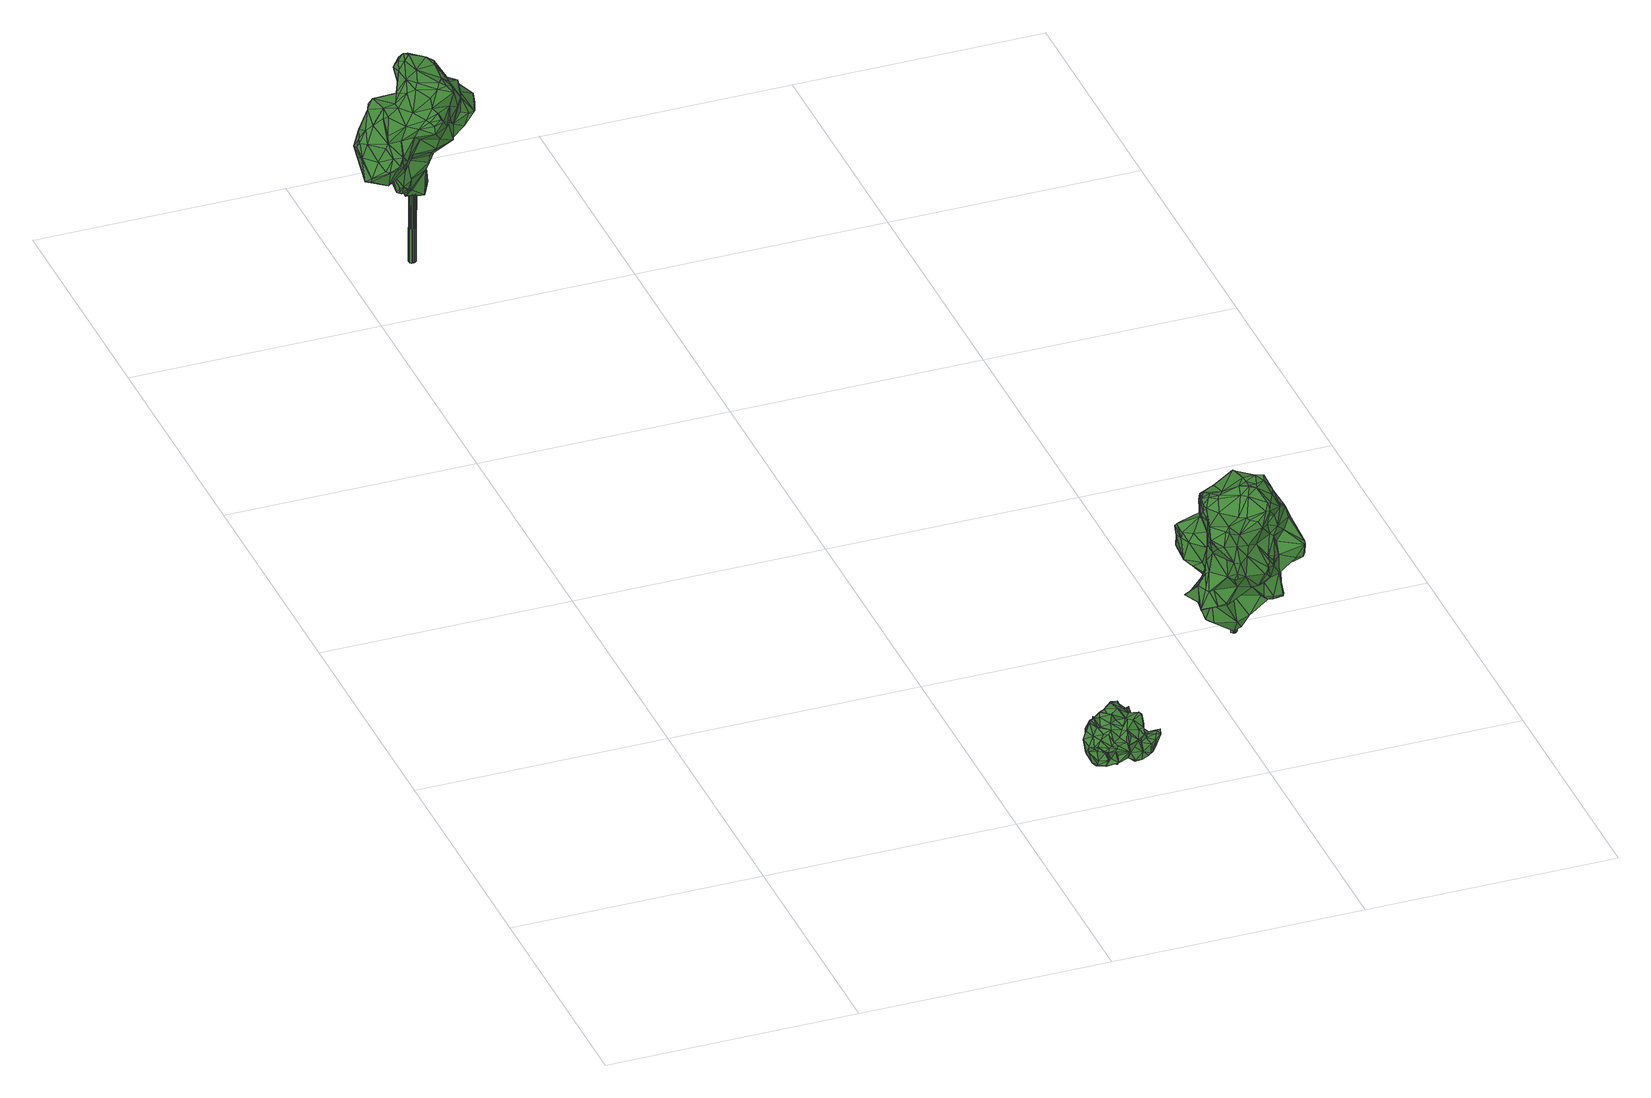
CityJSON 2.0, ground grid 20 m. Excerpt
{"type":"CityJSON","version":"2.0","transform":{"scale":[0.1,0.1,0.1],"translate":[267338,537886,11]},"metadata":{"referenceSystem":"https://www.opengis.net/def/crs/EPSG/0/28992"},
"CityObjects":{
"tree1":{"type":"SolitaryVegetationObject","attributes":{"gtid":629,"crown_width_m":5.55,"crown_median_z":15.27,"crown_r50_m":0.254,"crown_porosity":0.918,"trunk_H_m":2.39,"trunk_DBH_m":0.121,"trunk_radius_m":0.0606,"trunk_base_height_m":12.88,"original_gtid":"631"},"geometry":[{"type":"Solid","lod":"3","boundaries":[[[[0,1,2]],[[3,4,5]],[[6,7,8]],[[9,10,11]],[[6,11,10]],[[12,13,14]],[[15,16,17]],[[18,19,20]],[[21,22,8]],[[23,24,25]],[[26,27,28]],[[29,30,31]],[[32,33,34]],[[35,36,14]],[[37,6,38]],[[39,40,41]],[[42,43,26]],[[44,6,37]],[[45,46,47]],[[48,49,50]],[[22,51,52]],[[50,53,54]],[[52,33,37]],[[55,56,57]],[[58,56,55]],[[59,60,61]],[[62,63,64]],[[6,65,66]],[[24,67,68]],[[69,70,71]],[[72,73,74]],[[75,7,66]],[[76,7,75]],[[77,78,79]],[[23,80,81]],[[81,24,23]],[[66,7,6]],[[6,8,38]],[[30,14,82]],[[12,14,30]],[[83,84,85]],[[86,87,88]],[[89,5,90]],[[89,90,9]],[[22,38,8]],[[67,91,92]],[[30,93,12]],[[94,84,95]],[[96,17,16]],[[26,96,16]],[[7,76,97]],[[7,97,8]],[[98,25,24]],[[22,37,38]],[[22,52,37]],[[99,15,100]],[[4,101,102]],[[103,104,105]],[[105,104,106]],[[58,55,107]],[[58,107,76]],[[108,95,36]],[[109,36,95]],[[109,14,36]],[[72,79,73]],[[15,110,16]],[[50,54,111]],[[34,112,32]],[[113,114,28]],[[81,91,67]],[[81,67,24]],[[61,31,59]],[[42,25,98]],[[115,79,72]],[[116,79,115]],[[28,117,118]],[[119,120,121]],[[122,123,124]],[[125,79,126]],[[125,77,79]],[[64,83,127]],[[114,117,28]],[[115,128,116]],[[129,89,9]],[[130,89,129]],[[131,61,60]],[[47,128,115]],[[45,47,115]],[[130,19,18]],[[132,51,133]],[[52,51,132]],[[134,135,136]],[[18,89,130]],[[5,89,18]],[[65,124,99]],[[137,138,139]],[[75,58,76]],[[23,25,42]],[[23,42,122]],[[42,123,122]],[[24,140,98]],[[24,68,140]],[[110,118,117]],[[141,142,143]],[[144,142,141]],[[65,99,66]],[[87,86,145]],[[60,59,63]],[[141,146,144]],[[147,148,149]],[[87,145,21]],[[107,150,87]],[[151,4,121]],[[151,121,120]],[[5,152,90]],[[43,153,154]],[[57,155,156]],[[50,111,48]],[[60,63,131]],[[82,14,157]],[[158,17,56]],[[159,29,147]],[[124,160,122]],[[151,160,124]],[[5,18,20]],[[59,64,63]],[[161,10,102]],[[143,138,162]],[[48,111,163]],[[164,36,35]],[[164,39,36]],[[165,12,93]],[[82,157,166]],[[133,106,132]],[[139,136,135]],[[167,168,143]],[[162,169,167]],[[132,106,170]],[[58,158,56]],[[171,106,133]],[[120,160,151]],[[145,171,21]],[[172,146,141]],[[130,173,19]],[[174,31,30]],[[92,175,68]],[[35,13,176]],[[62,64,172]],[[103,135,177]],[[103,177,178]],[[157,14,109]],[[179,180,181]],[[182,183,136]],[[0,136,183]],[[114,53,50]],[[113,53,114]],[[178,184,103]],[[98,153,42]],[[102,101,185]],[[102,9,90]],[[152,102,90]],[[132,34,52]],[[186,187,188]],[[63,189,131]],[[131,148,147]],[[131,147,61]],[[190,191,181]],[[102,10,9]],[[192,193,194]],[[195,193,192]],[[196,197,198]],[[136,142,182]],[[110,199,123]],[[137,200,138]],[[169,200,150]],[[169,150,55]],[[102,185,161]],[[91,81,201]],[[91,201,46]],[[106,104,170]],[[171,145,139]],[[139,135,105]],[[95,84,202]],[[144,127,69]],[[203,21,97]],[[21,8,97]],[[70,182,71]],[[203,97,76]],[[147,29,61]],[[108,41,204]],[[39,41,108]],[[15,17,158]],[[176,205,206]],[[13,205,176]],[[177,135,198]],[[94,177,198]],[[74,92,72]],[[91,72,92]],[[166,207,64]],[[83,64,207]],[[204,41,40]],[[194,47,46]],[[47,194,128]],[[77,208,78]],[[79,116,126]],[[162,167,143]],[[174,209,59]],[[210,211,178]],[[175,113,28]],[[202,83,207]],[[110,99,124]],[[110,15,99]],[[212,4,3]],[[152,4,102]],[[151,185,4]],[[82,166,209]],[[48,96,49]],[[213,208,77]],[[65,161,185]],[[65,185,124]],[[63,214,189]],[[13,12,215]],[[13,215,205]],[[56,17,96]],[[214,216,168]],[[143,168,216]],[[192,194,46]],[[201,217,119]],[[57,186,188]],[[37,33,44]],[[129,44,33]],[[206,205,195]],[[85,84,94]],[[83,202,84]],[[139,106,171]],[[139,105,106]],[[64,209,166]],[[59,209,64]],[[91,115,72]],[[2,69,196]],[[13,35,14]],[[30,82,209]],[[209,174,30]],[[195,205,193]],[[154,49,218]],[[26,218,49]],[[68,67,92]],[[115,91,45]],[[46,45,91]],[[166,157,207]],[[109,207,157]],[[95,207,109]],[[81,80,217]],[[95,202,207]],[[179,181,191]],[[174,59,31]],[[57,169,55]],[[183,182,70]],[[178,94,204]],[[210,178,204]],[[178,177,94]],[[204,94,108]],[[95,108,94]],[[135,103,105]],[[62,141,214]],[[162,138,200]],[[113,175,74]],[[133,51,171]],[[21,171,51]],[[108,36,39]],[[139,145,137]],[[187,189,167]],[[214,167,189]],[[219,159,147]],[[125,159,219]],[[74,175,92]],[[118,110,220]],[[73,79,78]],[[58,100,158]],[[48,163,221]],[[119,195,192]],[[46,119,192]],[[74,73,78]],[[78,208,54]],[[78,54,74]],[[222,163,186]],[[222,186,57]],[[87,150,88]],[[128,159,116]],[[126,116,159]],[[144,69,142]],[[21,51,22]],[[62,214,63]],[[1,69,2]],[[191,223,179]],[[107,203,76]],[[21,203,87]],[[107,87,203]],[[136,138,143]],[[139,138,136]],[[196,127,197]],[[85,197,127]],[[223,186,149]],[[223,149,148]],[[156,167,169]],[[156,169,57]],[[134,0,2]],[[134,2,135]],[[224,181,180]],[[136,0,134]],[[104,103,184]],[[104,184,170]],[[162,200,169]],[[190,181,224]],[[141,216,214]],[[172,141,62]],[[83,85,127]],[[216,141,143]],[[5,4,152]],[[5,176,3]],[[20,176,5]],[[164,35,176]],[[164,176,20]],[[164,20,173]],[[20,19,173]],[[184,112,170]],[[184,32,112]],[[184,178,32]],[[132,112,34]],[[170,112,132]],[[163,111,208]],[[111,54,208]],[[53,113,54]],[[74,54,113]],[[165,215,12]],[[205,215,165]],[[179,223,131]],[[6,225,65]],[[167,156,187]],[[98,140,153]],[[131,187,224]],[[43,218,26]],[[69,127,196]],[[175,27,154]],[[137,145,86]],[[191,187,223]],[[204,211,210]],[[40,211,204]],[[173,129,211]],[[28,27,175]],[[175,154,140]],[[34,33,52]],[[190,187,191]],[[214,168,167]],[[137,88,200]],[[86,88,137]],[[188,155,57]],[[200,88,150]],[[129,173,130]],[[3,176,226]],[[226,212,3]],[[151,124,185]],[[107,55,150]],[[131,180,179]],[[164,173,39]],[[144,146,127]],[[223,148,131]],[[221,163,222]],[[195,119,212]],[[212,121,4]],[[129,11,44]],[[64,146,172]],[[29,93,30]],[[159,93,29]],[[44,11,6]],[[77,149,213]],[[56,96,48]],[[56,48,221]],[[153,140,154]],[[56,221,57]],[[119,121,212]],[[143,142,136]],[[29,31,61]],[[123,42,220]],[[123,220,110]],[[50,96,26]],[[50,227,114]],[[26,114,227]],[[26,227,50]],[[117,114,26]],[[117,26,110]],[[126,159,125]],[[189,187,131]],[[1,70,69]],[[32,178,211]],[[32,211,33]],[[129,33,211]],[[9,11,129]],[[173,228,39]],[[211,40,228]],[[211,228,173]],[[186,223,187]],[[131,224,180]],[[163,213,186]],[[165,193,205]],[[183,70,0]],[[1,0,70]],[[135,2,196]],[[135,196,198]],[[39,228,40]],[[219,147,149]],[[219,149,125]],[[71,182,69]],[[142,69,182]],[[125,149,77]],[[42,153,43]],[[43,154,218]],[[128,229,159]],[[118,26,28]],[[213,149,186]],[[220,42,26]],[[220,26,118]],[[201,81,217]],[[119,217,120]],[[122,80,23]],[[160,80,122]],[[124,199,110]],[[124,123,199]],[[175,140,68]],[[57,221,222]],[[190,224,187]],[[6,10,161]],[[75,100,58]],[[201,119,46]],[[163,208,213]],[[66,100,75]],[[15,158,100]],[[206,195,226]],[[99,100,66]],[[226,195,212]],[[193,165,229]],[[193,229,194]],[[194,229,128]],[[94,198,197]],[[94,197,85]],[[120,217,80]],[[49,154,27]],[[49,27,26]],[[50,49,96]],[[64,127,146]],[[4,185,101]],[[226,176,206]],[[187,156,155]],[[188,187,155]],[[161,65,225]],[[161,225,6]],[[93,159,229]],[[165,93,229]],[[120,80,160]],[[26,16,110]],[[230,231,232]],[[230,232,233]],[[233,232,234]],[[232,231,235]],[[232,235,234]],[[234,235,236]],[[234,236,233]],[[236,235,237]],[[236,237,233]],[[235,231,237]],[[237,231,233]],[[231,230,233]]]]}]},
"tree2":{"type":"SolitaryVegetationObject","attributes":{"gtid":256,"crown_width_m":8.21,"crown_median_z":23.61,"crown_r50_m":0.293,"crown_porosity":0.897,"trunk_H_m":11.78,"trunk_DBH_m":0.57,"trunk_radius_m":0.285,"trunk_base_height_m":11.83,"original_gtid":"256"},"geometry":[{"type":"Solid","lod":"3","boundaries":[[[[238,239,240]],[[241,242,243]],[[241,243,244]],[[245,246,247]],[[248,249,250]],[[251,252,245]],[[252,253,245]],[[254,255,256]],[[257,258,259]],[[260,261,262]],[[263,264,265]],[[263,265,266]],[[267,268,269]],[[270,268,267]],[[271,272,273]],[[267,274,270]],[[275,276,277]],[[278,279,280]],[[281,279,278]],[[282,283,284]],[[247,272,251]],[[285,286,287]],[[288,289,290]],[[291,292,293]],[[294,295,296]],[[296,297,294]],[[298,299,300]],[[301,242,302]],[[303,304,305]],[[306,307,308]],[[309,308,307]],[[310,304,306]],[[279,311,257]],[[312,313,289]],[[312,289,288]],[[311,314,315]],[[316,317,318]],[[247,248,319]],[[320,319,321]],[[322,323,324]],[[325,260,326]],[[327,328,267]],[[329,314,281]],[[311,281,314]],[[330,254,331]],[[302,321,301]],[[329,295,332]],[[319,248,250]],[[260,262,326]],[[302,333,334]],[[275,335,258]],[[248,242,249]],[[252,336,337]],[[309,337,336]],[[238,240,338]],[[240,339,338]],[[242,301,249]],[[340,341,342]],[[334,343,255]],[[344,288,290]],[[250,249,301]],[[285,287,278]],[[317,345,318]],[[346,347,318]],[[334,333,348]],[[270,341,268]],[[255,343,349]],[[350,345,351]],[[239,352,353]],[[298,354,355]],[[269,268,341]],[[356,357,244]],[[358,359,300]],[[275,359,358]],[[278,329,281]],[[251,272,271]],[[317,316,261]],[[360,361,362]],[[363,361,364]],[[365,327,269]],[[346,318,345]],[[287,329,278]],[[279,257,280]],[[314,332,366]],[[295,329,287]],[[329,332,314]],[[367,284,357]],[[254,368,255]],[[369,370,371]],[[365,328,327]],[[261,351,372]],[[354,276,366]],[[270,274,341]],[[373,374,340]],[[269,340,365]],[[269,341,340]],[[288,344,375]],[[295,287,376]],[[275,358,335]],[[377,305,308]],[[324,378,322]],[[332,379,354]],[[380,381,382]],[[244,243,253]],[[383,384,385]],[[312,288,375]],[[312,375,380]],[[317,372,345]],[[345,372,351]],[[305,304,310]],[[305,310,308]],[[353,352,386]],[[314,276,315]],[[280,285,278]],[[387,388,389]],[[390,389,388]],[[335,331,258]],[[335,358,331]],[[375,344,391]],[[375,391,380]],[[353,392,239]],[[393,394,330]],[[395,396,342]],[[331,358,393]],[[330,331,393]],[[377,397,305]],[[398,305,397]],[[261,372,317]],[[367,399,323]],[[262,323,399]],[[366,276,314]],[[305,398,400]],[[303,306,304]],[[325,261,260]],[[325,351,261]],[[303,264,306]],[[308,310,306]],[[401,402,238]],[[348,403,404]],[[405,307,406]],[[395,299,407]],[[312,380,408]],[[366,332,354]],[[349,286,285]],[[409,410,411]],[[409,346,410]],[[409,378,347]],[[358,394,393]],[[412,394,358]],[[254,256,259]],[[379,332,295]],[[305,400,370]],[[303,305,370]],[[277,359,275]],[[413,414,296]],[[295,376,296]],[[415,320,416]],[[311,315,257]],[[346,409,347]],[[294,417,295]],[[323,322,282]],[[323,282,367]],[[286,413,287]],[[287,413,376]],[[376,413,296]],[[409,411,418]],[[414,419,322]],[[322,283,282]],[[311,279,281]],[[410,350,411]],[[383,411,350]],[[410,346,350]],[[350,346,345]],[[331,420,258]],[[369,371,363]],[[362,363,371]],[[318,347,324]],[[318,324,316]],[[421,353,386]],[[421,386,396]],[[396,386,373]],[[369,363,265]],[[247,246,248]],[[385,384,422]],[[296,389,297]],[[381,423,293]],[[319,272,247]],[[424,272,319]],[[308,336,377]],[[338,362,371]],[[262,261,323]],[[293,425,426]],[[427,293,426]],[[349,285,255]],[[291,428,292]],[[328,429,430]],[[328,365,429]],[[324,347,378]],[[412,292,431]],[[368,330,432]],[[394,415,432]],[[338,400,238]],[[338,370,400]],[[363,362,361]],[[386,433,373]],[[433,386,434]],[[435,430,429]],[[435,429,381]],[[436,300,437]],[[436,437,341]],[[438,291,427]],[[338,371,370]],[[322,419,403]],[[404,403,419]],[[298,359,277]],[[298,277,276]],[[424,319,320]],[[424,320,415]],[[342,396,373]],[[340,342,373]],[[394,412,415]],[[330,368,254]],[[342,437,395]],[[302,334,321]],[[434,391,433]],[[434,423,391]],[[381,293,435]],[[439,407,299]],[[309,405,440]],[[441,421,439]],[[407,439,421]],[[381,391,423]],[[427,291,293]],[[435,292,430]],[[267,430,292]],[[285,280,255]],[[239,238,402]],[[348,404,286]],[[322,403,283]],[[286,349,442]],[[405,406,443]],[[379,295,417]],[[390,388,418]],[[426,444,427]],[[397,252,438]],[[271,438,252]],[[396,407,421]],[[269,327,267]],[[358,436,274]],[[394,432,330]],[[368,432,415]],[[397,377,336]],[[368,415,416]],[[341,274,436]],[[395,407,396]],[[391,445,433]],[[423,425,293]],[[325,361,351]],[[325,364,361]],[[358,300,436]],[[381,429,382]],[[413,286,404]],[[446,334,255]],[[446,255,368]],[[298,276,354]],[[315,258,257]],[[391,381,380]],[[297,439,447]],[[439,299,379]],[[448,365,374]],[[429,365,448]],[[307,443,406]],[[297,447,294]],[[417,294,447]],[[243,245,253]],[[434,425,423]],[[324,323,316]],[[316,323,261]],[[449,401,238]],[[403,348,333]],[[243,246,245]],[[421,392,353]],[[418,411,385]],[[264,266,443]],[[326,443,266]],[[299,355,379]],[[417,447,379]],[[379,447,439]],[[273,428,271]],[[356,399,357]],[[357,399,367]],[[238,400,449]],[[445,289,450]],[[445,450,451]],[[326,266,363]],[[253,309,356]],[[244,253,356]],[[252,309,253]],[[390,452,422]],[[412,358,274]],[[307,306,443]],[[306,264,443]],[[405,443,326]],[[244,284,241]],[[299,298,355]],[[438,271,291]],[[428,291,271]],[[379,355,354]],[[292,435,293]],[[302,241,333]],[[302,242,241]],[[301,321,250]],[[250,321,319]],[[415,431,424]],[[273,424,431]],[[415,412,431]],[[265,264,453]],[[431,292,428]],[[273,431,428]],[[252,397,336]],[[309,336,308]],[[267,292,274]],[[251,245,247]],[[263,266,264]],[[356,440,399]],[[440,262,399]],[[389,390,454]],[[389,454,297]],[[403,333,283]],[[322,378,414]],[[387,414,378]],[[389,296,414]],[[389,414,387]],[[259,258,420]],[[413,404,414]],[[404,419,414]],[[427,444,438]],[[398,444,400]],[[438,444,397]],[[397,444,398]],[[382,429,408]],[[429,448,408]],[[382,408,380]],[[392,454,455]],[[455,390,422]],[[390,455,454]],[[449,402,401]],[[441,439,454]],[[441,454,421]],[[392,421,454]],[[297,454,439]],[[328,430,267]],[[256,255,280]],[[259,420,254]],[[344,445,391]],[[416,320,446]],[[289,445,290]],[[416,446,368]],[[321,334,446]],[[320,321,446]],[[303,453,264]],[[265,453,369]],[[370,453,303]],[[340,374,365]],[[412,274,292]],[[341,437,342]],[[343,442,349]],[[326,364,325]],[[363,364,326]],[[369,453,370]],[[257,259,280]],[[451,433,445]],[[280,259,256]],[[315,276,275]],[[315,275,258]],[[309,440,356]],[[243,248,246]],[[433,451,373]],[[290,445,344]],[[251,271,252]],[[424,273,272]],[[248,243,242]],[[374,373,451]],[[418,452,390]],[[418,385,452]],[[385,422,452]],[[282,284,367]],[[359,298,300]],[[300,299,437]],[[395,437,299]],[[244,357,284]],[[383,385,411]],[[351,361,350]],[[434,386,402]],[[449,434,402]],[[350,361,383]],[[360,383,361]],[[309,307,405]],[[333,456,283]],[[426,449,444]],[[425,449,426]],[[434,449,425]],[[400,444,449]],[[265,363,266]],[[331,254,420]],[[334,348,442]],[[334,442,343]],[[383,240,384]],[[240,239,384]],[[392,384,239]],[[240,457,339]],[[360,457,383]],[[240,383,457]],[[339,457,338]],[[455,422,384]],[[338,457,362]],[[362,457,360]],[[262,458,326]],[[326,458,405]],[[440,405,458]],[[309,252,337]],[[440,458,262]],[[348,286,442]],[[402,386,352]],[[402,352,239]],[[333,241,456]],[[283,456,284]],[[241,284,456]],[[392,455,384]],[[313,312,408]],[[374,313,408]],[[374,408,448]],[[378,388,387]],[[378,409,388]],[[418,388,409]],[[451,450,374]],[[313,374,450]],[[313,450,289]],[[459,460,461]],[[459,461,462]],[[462,461,463]],[[462,463,464]],[[461,460,465]],[[461,465,463]],[[463,465,466]],[[463,466,464]],[[466,465,467]],[[466,467,464]],[[465,460,468]],[[465,468,467]],[[467,468,469]],[[467,469,464]],[[468,460,470]],[[468,470,469]],[[469,470,471]],[[469,471,464]],[[470,460,472]],[[470,472,471]],[[471,472,473]],[[471,473,464]],[[472,460,474]],[[472,474,473]],[[473,474,475]],[[473,475,464]],[[474,460,476]],[[474,476,475]],[[475,476,477]],[[475,477,464]],[[476,460,478]],[[476,478,477]],[[477,478,479]],[[477,479,464]],[[478,460,480]],[[478,480,479]],[[479,480,481]],[[479,481,464]],[[480,460,482]],[[480,482,481]],[[481,482,483]],[[481,483,464]],[[483,482,484]],[[483,484,464]],[[482,460,485]],[[482,485,484]],[[484,485,486]],[[484,486,464]],[[485,460,487]],[[485,487,486]],[[486,487,488]],[[486,488,464]],[[488,487,489]],[[488,489,464]],[[487,460,490]],[[487,490,489]],[[490,460,491]],[[490,491,489]],[[489,491,492]],[[489,492,464]],[[491,460,493]],[[491,493,492]],[[492,493,494]],[[492,494,464]],[[493,460,459]],[[493,459,494]],[[494,459,462]],[[494,462,464]]]]}]},
"tree3":{"type":"SolitaryVegetationObject","attributes":{"gtid":320,"crown_width_m":8.76,"crown_median_z":20.11,"crown_r50_m":0.346,"crown_porosity":0.896,"trunk_H_m":7.3,"trunk_DBH_m":0.437,"trunk_radius_m":0.219,"trunk_base_height_m":12.81,"original_gtid":"320"},"geometry":[{"type":"MultiSurface","lod":"3","boundaries":[[[495,496,497]],[[498,499,500]],[[501,502,503]],[[504,505,506]],[[507,508,509]],[[497,510,495]],[[511,512,513]],[[511,513,514]],[[515,516,517]],[[518,519,520]],[[521,522,523]],[[524,525,526]],[[504,515,527]],[[528,529,530]],[[531,532,533]],[[531,533,534]],[[535,536,537]],[[538,536,535]],[[496,539,497]],[[540,541,542]],[[543,544,545]],[[543,545,546]],[[525,547,548]],[[525,549,526]],[[550,501,551]],[[497,539,516]],[[552,553,498]],[[554,515,555]],[[556,557,558]],[[538,559,560]],[[522,561,523]],[[542,562,540]],[[496,532,563]],[[564,565,566]],[[564,566,567]],[[568,569,570]],[[571,562,572]],[[573,503,574]],[[561,520,575]],[[576,577,578]],[[568,579,580]],[[581,580,579]],[[515,565,527]],[[582,510,497]],[[583,522,584]],[[584,522,521]],[[585,550,586]],[[561,583,520]],[[587,539,496]],[[527,565,588]],[[564,588,565]],[[535,537,589]],[[590,591,592]],[[584,593,583]],[[520,583,593]],[[583,561,522]],[[556,594,557]],[[595,596,573]],[[595,573,597]],[[542,572,562]],[[598,599,600]],[[573,574,597]],[[597,574,601]],[[601,574,602]],[[603,604,506]],[[605,590,606]],[[500,607,552]],[[608,609,564]],[[597,601,610]],[[570,579,568]],[[530,512,528]],[[499,607,500]],[[611,513,612]],[[611,612,613]],[[535,589,614]],[[615,616,613]],[[581,617,618]],[[619,620,621]],[[622,508,587]],[[543,546,614]],[[525,623,547]],[[624,625,626]],[[624,626,540]],[[627,628,584]],[[621,629,619]],[[630,631,632]],[[633,634,635]],[[636,637,638]],[[621,638,637]],[[591,634,633]],[[639,572,542]],[[640,610,641]],[[642,641,610]],[[605,634,590]],[[640,643,639]],[[644,637,636]],[[645,561,646]],[[635,647,648]],[[593,648,647]],[[649,650,651]],[[638,652,636]],[[498,653,552]],[[654,655,656]],[[657,656,655]],[[607,658,545]],[[617,659,660]],[[642,610,601]],[[629,621,661]],[[526,549,662]],[[663,664,547]],[[506,569,603]],[[664,665,547]],[[520,519,575]],[[511,514,666]],[[524,667,602]],[[668,666,514]],[[669,670,659]],[[671,669,659]],[[635,634,605]],[[592,591,672]],[[673,674,675]],[[676,624,540]],[[622,587,677]],[[676,540,562]],[[521,585,678]],[[590,592,679]],[[538,535,559]],[[587,496,563]],[[511,680,663]],[[591,633,672]],[[587,508,507]],[[631,539,507]],[[509,508,677]],[[622,677,508]],[[681,682,598]],[[683,684,685]],[[552,607,544]],[[498,553,679]],[[638,686,652]],[[578,652,686]],[[539,587,507]],[[590,634,591]],[[586,678,585]],[[586,596,678]],[[616,687,688]],[[613,616,688]],[[580,581,689]],[[670,690,659]],[[641,643,640]],[[687,691,692]],[[578,686,576]],[[693,694,595]],[[693,627,694]],[[639,542,640]],[[642,643,641]],[[642,639,643]],[[695,696,697]],[[688,696,695]],[[669,671,672]],[[672,671,592]],[[697,696,608]],[[574,502,698]],[[503,502,574]],[[509,699,507]],[[571,572,558]],[[542,541,640]],[[700,615,560]],[[676,562,571]],[[576,701,577]],[[584,521,678]],[[682,702,577]],[[577,702,636]],[[616,614,687]],[[504,527,505]],[[564,697,608]],[[595,694,596]],[[663,680,664]],[[633,669,672]],[[528,512,511]],[[547,665,703]],[[581,656,657]],[[704,655,499]],[[635,705,633]],[[537,543,589]],[[614,589,543]],[[706,707,575]],[[606,707,706]],[[673,675,708]],[[552,543,537]],[[596,586,551]],[[596,551,573]],[[556,576,709]],[[556,709,594]],[[536,707,606]],[[571,710,676]],[[495,532,496]],[[552,544,543]],[[635,648,705]],[[558,642,556]],[[559,535,616]],[[625,648,593]],[[503,551,501]],[[711,513,512]],[[549,525,548]],[[554,712,713]],[[714,715,716]],[[715,714,680]],[[528,717,529]],[[638,718,719]],[[527,588,505]],[[582,675,720]],[[708,675,582]],[[682,681,721]],[[682,721,702]],[[681,684,683]],[[681,722,684]],[[637,661,621]],[[642,558,639]],[[658,607,651]],[[693,628,627]],[[723,717,623]],[[718,620,618]],[[618,620,619]],[[701,642,724]],[[690,660,659]],[[534,681,683]],[[577,701,682]],[[495,510,661]],[[582,661,510]],[[650,658,651]],[[648,625,705]],[[693,625,628]],[[572,639,558]],[[725,603,569]],[[725,569,568]],[[701,576,556]],[[701,556,642]],[[638,621,620]],[[697,564,695]],[[716,695,564]],[[688,692,696]],[[722,681,598]],[[715,668,726]],[[715,726,688]],[[605,706,635]],[[627,584,727]],[[713,629,720]],[[582,720,629]],[[722,598,600]],[[633,705,676]],[[624,676,705]],[[638,620,718]],[[667,600,599]],[[557,690,558]],[[667,599,728]],[[640,541,729]],[[636,652,577]],[[578,577,652]],[[554,517,515]],[[704,659,730]],[[617,730,659]],[[692,688,687]],[[719,686,638]],[[559,616,700]],[[729,595,597]],[[581,579,656]],[[550,731,530]],[[687,614,546]],[[716,688,695]],[[535,614,616]],[[723,529,717]],[[711,512,530]],[[711,530,523]],[[514,513,611]],[[613,514,611]],[[717,528,732]],[[733,560,734]],[[723,698,502]],[[536,606,553]],[[735,632,631]],[[670,710,690]],[[526,600,524]],[[524,600,667]],[[650,736,658]],[[588,736,505]],[[650,505,736]],[[708,582,497]],[[708,497,517]],[[651,654,649]],[[564,567,714]],[[564,714,716]],[[567,737,714]],[[706,518,647]],[[706,647,635]],[[714,665,664]],[[715,680,668]],[[593,628,625]],[[503,573,551]],[[506,555,504]],[[649,570,569]],[[718,617,660]],[[617,718,618]],[[644,681,534]],[[738,656,579]],[[624,705,625]],[[515,517,565]],[[517,516,630]],[[552,536,553]],[[537,536,552]],[[518,520,647]],[[671,659,704]],[[714,703,665]],[[729,626,693]],[[693,626,625]],[[676,710,633]],[[593,584,628]],[[632,739,703]],[[513,711,734]],[[612,513,734]],[[593,647,520]],[[702,721,644]],[[681,644,721]],[[575,707,538]],[[538,707,536]],[[696,609,608]],[[692,609,696]],[[740,618,619]],[[619,741,740]],[[728,601,602]],[[581,618,740]],[[581,740,689]],[[523,742,521]],[[630,632,567]],[[504,555,515]],[[586,550,551]],[[743,663,547]],[[679,499,498]],[[744,703,739]],[[548,739,735]],[[744,739,548]],[[534,533,644]],[[679,592,671]],[[632,735,739]],[[736,745,545]],[[736,545,658]],[[514,726,668]],[[654,570,649]],[[704,657,655]],[[597,610,729]],[[687,546,691]],[[617,581,730]],[[532,495,746]],[[657,730,581]],[[704,730,657]],[[706,575,519]],[[518,706,519]],[[570,656,738]],[[570,654,656]],[[613,688,726]],[[660,557,594]],[[660,690,557]],[[530,742,523]],[[660,594,719]],[[722,685,684]],[[743,547,623]],[[686,709,576]],[[691,545,745]],[[689,740,580]],[[601,724,642]],[[728,724,601]],[[747,499,655]],[[747,655,654]],[[691,546,545]],[[605,606,706]],[[495,661,637]],[[713,712,569]],[[713,569,741]],[[610,640,729]],[[682,701,724]],[[636,702,644]],[[729,693,595]],[[728,602,667]],[[607,545,544]],[[713,675,674]],[[733,734,711]],[[688,716,715]],[[691,748,692]],[[499,671,704]],[[498,500,653]],[[653,500,552]],[[745,736,588]],[[713,674,517]],[[565,674,566]],[[673,566,674]],[[669,710,670]],[[677,531,662]],[[563,531,587]],[[677,587,531]],[[533,532,746]],[[533,746,644]],[[517,674,565]],[[563,532,531]],[[585,731,550]],[[741,725,740]],[[723,524,698]],[[637,644,746]],[[637,746,495]],[[679,553,606]],[[679,606,590]],[[669,633,710]],[[712,554,555]],[[713,517,554]],[[720,675,713]],[[558,710,571]],[[737,632,749]],[[567,632,737]],[[718,660,719]],[[740,725,580]],[[580,725,568]],[[602,698,524]],[[505,569,506]],[[607,499,747]],[[607,747,651]],[[574,698,602]],[[550,502,501]],[[623,525,750]],[[703,749,632]],[[703,737,749]],[[619,629,741]],[[741,629,713]],[[539,631,516]],[[630,516,631]],[[517,497,516]],[[626,541,540]],[[735,699,548]],[[598,682,599]],[[629,661,582]],[[654,651,747]],[[630,673,708]],[[630,708,517]],[[531,534,683]],[[531,683,662]],[[745,748,691]],[[588,748,745]],[[743,623,732]],[[547,703,744]],[[547,744,548]],[[737,703,714]],[[604,555,506]],[[650,649,569]],[[711,645,751]],[[538,733,575]],[[662,683,526]],[[561,751,646]],[[650,569,505]],[[712,603,569]],[[603,555,604]],[[712,555,603]],[[627,727,694]],[[596,694,727]],[[690,710,558]],[[630,566,673]],[[567,566,630]],[[509,677,699]],[[700,560,559]],[[743,732,663]],[[613,612,615]],[[612,734,615]],[[616,615,700]],[[717,732,623]],[[507,699,735]],[[507,735,631]],[[663,732,511]],[[609,692,748]],[[645,646,751]],[[561,645,523]],[[711,523,645]],[[521,742,585]],[[549,548,662]],[[585,742,731]],[[530,731,742]],[[615,734,560]],[[575,751,561]],[[677,662,699]],[[548,699,662]],[[538,560,733]],[[666,680,511]],[[724,599,682]],[[728,599,724]],[[719,709,686]],[[594,709,719]],[[564,609,748]],[[564,748,588]],[[664,680,714]],[[723,623,750]],[[723,750,524]],[[524,750,525]],[[666,668,680]],[[671,752,679]],[[570,738,579]],[[685,753,683]],[[526,683,753]],[[685,722,753]],[[600,753,722]],[[526,753,600]],[[502,550,754]],[[530,754,550]],[[529,754,530]],[[502,754,723]],[[529,723,754]],[[751,733,711]],[[751,575,733]],[[511,732,528]],[[679,752,499]],[[671,499,752]],[[514,613,726]],[[729,541,626]],[[725,741,569]],[[678,727,584]],[[596,727,678]],[[755,756,757]],[[755,757,758]],[[758,757,759]],[[758,759,760]],[[757,756,761]],[[757,761,759]],[[759,761,762]],[[759,762,760]],[[762,761,763]],[[762,763,760]],[[761,756,764]],[[761,764,763]],[[763,764,765]],[[763,765,760]],[[764,756,766]],[[764,766,765]],[[766,756,767]],[[766,767,765]],[[765,767,768]],[[765,768,760]],[[768,767,769]],[[768,769,760]],[[767,756,770]],[[767,770,769]],[[769,770,771]],[[769,771,760]],[[770,756,772]],[[770,772,771]],[[772,756,773]],[[772,773,771]],[[771,773,774]],[[771,774,760]],[[774,773,775]],[[774,775,760]],[[775,773,776]],[[775,776,760]],[[773,756,777]],[[773,777,776]],[[776,777,778]],[[776,778,760]],[[777,756,779]],[[777,779,778]],[[778,779,780]],[[778,780,760]],[[779,756,781]],[[779,781,780]],[[780,781,782]],[[780,782,760]],[[781,756,755]],[[781,755,782]],[[782,755,758]],[[782,758,760]]]}]}
},
"vertices":[
[317,61,33],[313,63,35],[316,57,37],[297,24,64],[295,20,57],[301,23,63],[306,16,38],[305,15,32],[311,17,33],[308,19,51],[304,17,48],[306,21,47],[286,43,64],[294,37,66],[293,49,64],[289,14,38],[280,14,38],[286,17,40],[309,27,64],[308,28,63],[308,30,64],[315,26,32],[317,24,31],[277,10,51],[269,12,53],[273,9,50],[278,14,38],[271,17,37],[269,12,37],[281,47,52],[287,47,61],[282,51,53],[316,34,40],[314,30,40],[323,33,40],[295,38,65],[300,44,61],[315,22,39],[313,18,34],[301,39,58],[304,41,52],[304,43,53],[276,9,48],[276,15,50],[308,25,40],[268,28,65],[274,27,60],[270,31,65],[279,24,39],[278,21,40],[272,20,37],[320,27,32],[320,26,39],[268,19,35],[269,28,41],[294,30,30],[289,26,39],[288,33,32],[296,22,32],[286,55,48],[286,55,47],[280,52,53],[294,55,37],[290,57,39],[300,56,49],[296,15,40],[299,13,34],[267,15,51],[267,14,50],[311,60,37],[312,64,35],[311,62,35],[263,27,52],[264,29,50],[264,24,42],[299,14,32],[304,17,31],[270,36,42],[269,33,42],[267,34,52],[280,12,51],[273,17,55],[294,52,63],[308,57,50],[310,57,51],[307,54,46],[309,34,37],[306,31,37],[305,36,36],[309,22,55],[305,21,55],[269,22,56],[265,20,49],[279,41,59],[309,48,50],[306,50,55],[281,20,38],[308,18,32],[272,9,50],[293,12,38],[296,15,36],[299,22,50],[303,17,49],[318,42,38],[322,42,36],[320,47,34],[322,42,35],[300,23,32],[305,47,55],[299,50,62],[284,8,38],[274,30,33],[324,35,41],[267,19,35],[269,16,34],[265,26,59],[268,36,55],[274,9,37],[274,8,37],[283,23,58],[283,15,52],[289,20,52],[283,9,50],[282,9,48],[293,9,45],[271,38,50],[269,37,52],[306,57,45],[271,35,62],[310,29,50],[310,25,56],[283,53,43],[326,32,39],[323,33,32],[314,56,35],[315,53,36],[310,54,30],[311,41,36],[310,47,35],[315,45,32],[269,12,49],[301,53,37],[305,56,35],[303,49,32],[304,55,37],[314,34,34],[304,54,44],[278,48,50],[276,45,43],[277,42,44],[298,30,36],[292,13,51],[305,22,54],[271,13,49],[271,21,46],[290,35,35],[293,36,33],[299,51,63],[294,23,39],[278,40,55],[285,11,51],[303,17,48],[301,42,28],[279,29,41],[302,36,61],[281,40,64],[295,54,56],[297,44,28],[297,45,30],[294,35,30],[327,36,41],[320,35,31],[297,51,39],[306,31,59],[292,51,55],[265,21,44],[297,28,62],[311,45,39],[313,40,44],[286,48,48],[291,51,47],[292,44,46],[306,60,32],[313,59,34],[319,39,39],[294,13,48],[283,38,37],[286,46,35],[283,38,36],[291,54,37],[296,44,37],[291,41,45],[278,31,57],[279,36,62],[274,33,64],[286,30,59],[312,57,36],[308,50,41],[309,50,40],[285,13,41],[303,39,29],[277,22,56],[310,57,52],[308,23,34],[312,42,50],[287,31,66],[291,33,59],[303,52,54],[273,31,33],[293,54,56],[312,40,48],[309,32,49],[292,23,56],[276,33,42],[293,56,36],[287,38,60],[294,54,37],[281,21,56],[278,18,48],[277,38,51],[280,14,39],[286,28,41],[287,32,41],[281,42,44],[292,52,36],[301,22,40],[294,26,57],[271,17,36],[301,35,51],[275,36,63],[293,34,19],[292,34,19],[293,35,19],[293,33,43],[293,34,43],[292,35,19],[292,34,43],[292,33,43],
[73,901,113],[53,905,109],[55,904,122],[61,855,152],[64,850,150],[77,861,147],[81,863,157],[77,860,136],[73,855,138],[72,853,135],[67,847,144],[65,847,146],[59,845,143],[76,864,133],[84,872,123],[86,868,140],[23,836,128],[23,846,135],[20,843,133],[4,851,124],[7,839,112],[14,844,122],[79,900,163],[74,902,166],[78,895,163],[89,894,141],[101,899,131],[92,908,129],[89,895,144],[38,854,89],[34,852,86],[36,853,84],[35,853,89],[80,862,116],[66,852,126],[64,855,116],[29,853,102],[4,844,107],[5,864,117],[11,859,111],[10,859,142],[4,856,134],[8,851,135],[5,859,136],[58,879,161],[55,874,159],[70,868,159],[16,859,145],[26,865,154],[17,874,150],[65,888,58],[53,880,68],[65,888,59],[62,863,106],[44,863,106],[63,867,97],[28,884,130],[20,882,140],[24,884,149],[33,882,131],[16,870,116],[26,871,115],[22,859,107],[56,847,146],[54,849,147],[106,899,122],[109,894,123],[104,892,120],[108,894,131],[94,884,142],[105,883,123],[93,880,140],[108,891,125],[2,857,130],[60,876,63],[48,876,65],[2,863,128],[4,852,123],[61,904,170],[61,906,170],[58,908,169],[59,843,137],[45,849,134],[48,848,141],[51,883,163],[62,891,164],[56,900,168],[78,903,160],[88,896,149],[42,857,84],[43,857,84],[8,868,138],[27,832,123],[20,834,117],[10,873,132],[47,859,149],[39,851,144],[7,840,109],[100,882,123],[94,884,124],[78,905,120],[71,896,125],[37,870,84],[32,853,86],[33,867,92],[26,855,136],[70,888,66],[60,911,164],[56,912,164],[52,903,167],[38,865,152],[24,860,149],[57,912,156],[70,909,158],[48,902,107],[46,902,107],[11,872,119],[18,873,118],[83,874,156],[78,870,159],[21,840,102],[13,860,110],[70,915,137],[71,909,148],[72,916,136],[81,910,138],[75,902,147],[44,861,79],[6,868,119],[73,872,162],[31,836,127],[90,911,126],[92,909,118],[86,910,124],[65,907,167],[45,878,92],[42,872,77],[65,879,64],[19,878,152],[103,882,122],[50,896,163],[20,881,125],[62,873,65],[62,871,88],[51,871,73],[65,912,138],[55,903,122],[56,906,145],[52,890,99],[48,887,153],[48,889,151],[43,884,146],[52,890,142],[66,880,80],[49,899,120],[25,833,119],[33,839,117],[30,866,98],[40,877,103],[95,878,115],[89,882,108],[78,880,160],[86,896,109],[68,896,114],[56,899,108],[48,874,157],[37,869,153],[94,889,149],[94,889,148],[38,874,109],[47,873,68],[49,905,161],[53,910,158],[56,909,149],[35,843,110],[23,879,155],[42,880,155],[36,840,121],[32,838,126],[25,884,131],[53,900,148],[44,878,156],[17,836,118],[46,886,108],[57,897,142],[64,879,93],[51,854,128],[66,879,95],[68,879,105],[73,872,111],[62,858,112],[47,864,78],[46,859,90],[46,855,115],[30,835,125],[58,883,85],[63,886,96],[46,860,90],[29,855,101],[29,864,99],[80,866,114],[35,876,119],[84,881,155],[57,874,115],[28,860,149],[93,890,147],[86,881,108],[62,885,72],[34,848,134],[28,883,128],[44,871,74],[72,889,109],[50,877,75],[49,877,80],[56,898,143],[96,906,125],[53,882,128],[53,898,121],[64,867,153],[69,907,133],[86,889,152],[55,875,8],[52,874,8],[55,876,8],[57,876,126],[56,877,126],[54,876,126],[54,877,8],[56,878,126],[55,878,126],[53,877,8],[54,878,126],[52,877,8],[53,878,126],[51,877,8],[52,878,126],[50,876,8],[51,877,126],[50,875,8],[51,876,126],[50,874,8],[51,875,126],[50,873,8],[51,874,126],[51,872,8],[52,874,126],[52,873,126],[52,872,8],[53,873,126],[53,872,8],[54,873,126],[55,873,126],[54,872,8],[55,873,8],[56,874,126],[55,874,8],[57,875,126],
[427,201,54],[433,200,49],[433,197,47],[423,128,100],[419,138,92],[422,133,92],[453,190,141],[455,189,133],[451,192,141],[430,155,32],[430,148,44],[415,157,41],[459,207,51],[461,215,50],[462,211,54],[429,198,53],[488,160,95],[479,170,112],[473,164,106],[486,154,96],[431,169,32],[443,190,47],[432,175,42],[440,148,131],[446,146,130],[453,148,136],[463,162,140],[459,154,139],[469,161,129],[458,205,105],[467,203,88],[459,214,89],[435,152,36],[481,173,111],[472,182,118],[477,172,121],[450,206,67],[435,210,54],[430,202,61],[438,205,77],[451,137,94],[434,137,108],[447,134,91],[445,148,109],[448,202,43],[418,175,140],[421,181,139],[414,180,137],[443,137,80],[438,141,77],[442,148,72],[448,140,79],[478,185,81],[467,202,79],[465,209,80],[467,178,137],[453,189,142],[430,130,95],[426,130,107],[423,174,38],[414,162,41],[417,192,113],[423,177,108],[412,176,125],[453,142,97],[454,146,98],[456,149,135],[413,174,135],[438,212,53],[456,160,55],[438,165,44],[450,166,57],[456,175,57],[404,155,63],[414,159,57],[403,145,63],[412,171,132],[413,179,135],[445,192,147],[448,195,139],[449,145,124],[402,200,105],[406,206,102],[401,202,103],[401,151,66],[395,164,66],[401,152,80],[433,191,63],[456,153,140],[450,160,150],[466,170,140],[460,172,152],[448,209,47],[441,152,45],[449,135,90],[415,135,121],[407,141,125],[411,138,119],[443,159,145],[412,191,100],[445,176,151],[454,174,152],[443,192,148],[435,199,101],[443,203,109],[449,207,100],[435,203,131],[448,207,122],[410,161,43],[413,160,41],[421,139,129],[426,137,118],[429,144,78],[467,149,58],[459,149,57],[430,197,135],[467,164,97],[462,156,107],[465,154,92],[452,137,85],[460,149,95],[458,145,89],[410,161,89],[412,162,81],[414,175,73],[408,183,77],[414,188,71],[461,215,51],[464,185,96],[423,169,141],[438,162,145],[425,172,142],[444,161,153],[444,161,152],[419,177,68],[446,187,52],[448,194,47],[457,185,63],[409,150,131],[419,141,130],[422,144,132],[404,207,82],[418,197,73],[403,188,81],[414,183,135],[419,190,135],[418,194,132],[417,194,127],[417,190,134],[420,199,74],[463,158,124],[458,158,125],[438,149,133],[433,152,133],[413,145,63],[422,148,61],[418,138,69],[402,201,95],[424,130,94],[410,135,70],[406,143,79],[400,143,65],[404,145,80],[423,148,61],[411,162,94],[416,174,97],[417,191,70],[459,215,70],[485,174,90],[486,174,80],[479,180,78],[486,155,88],[448,208,112],[485,155,85],[410,156,112],[411,160,112],[412,151,107],[407,143,123],[443,174,64],[433,163,53],[433,172,68],[414,169,135],[462,214,58],[459,168,150],[421,130,109],[484,167,84],[438,201,82],[427,204,101],[447,203,77],[440,191,87],[458,195,95],[403,193,97],[451,150,74],[465,153,76],[395,165,66],[415,166,111],[451,148,62],[459,148,60],[439,167,150],[445,170,151],[468,153,61],[467,149,59],[468,151,59],[450,199,123],[453,199,65],[458,146,94],[422,201,111],[411,203,89],[470,180,77],[409,151,91],[421,163,133],[430,142,124],[436,141,114],[442,185,60],[404,194,101],[413,164,127],[466,158,114],[414,163,42],[423,164,53],[467,166,72],[469,160,76],[467,154,63],[472,181,105],[414,178,82],[407,188,95],[420,177,68],[418,196,92],[449,206,100],[462,191,117],[425,201,114],[403,161,62],[479,154,86],[451,164,151],[435,199,119],[431,182,138],[407,154,88],[469,167,130],[476,176,103],[459,156,110],[462,156,108],[456,193,65],[431,159,61],[464,166,73],[400,143,64],[456,187,67],[399,166,66],[411,164,62],[469,163,130],[471,171,90],[460,190,82],[450,151,61],[429,202,59],[410,144,79],[455,150,57],[455,184,70],[461,197,96],[457,156,119],[422,149,102],[461,205,83],[464,181,128],[440,174,18],[438,174,18],[440,175,18],[441,173,91],[441,174,91],[439,173,91],[439,176,18],[441,175,91],[440,175,91],[438,177,18],[439,175,91],[437,177,18],[436,176,18],[438,175,91],[437,174,91],[435,175,18],[437,173,91],[435,174,18],[436,173,18],[437,172,91],[438,172,91],[438,171,91],[437,172,18],[439,171,91],[438,172,18],[440,171,91],[439,173,18],[441,172,91]
]}
